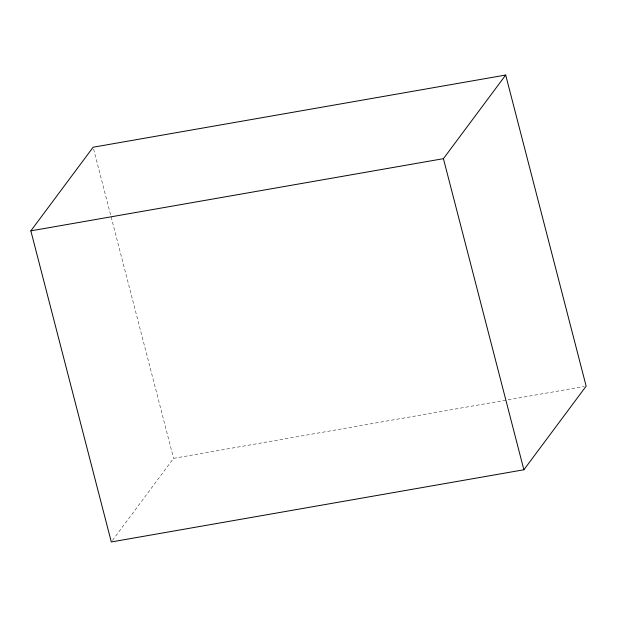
<?xml version="1.0" encoding="UTF-8"?>
<svg xmlns="http://www.w3.org/2000/svg" width="617" height="617" viewBox="0 0 617 617"><rect width="100%" height="100%" fill="white"/><g stroke="black" fill="none" stroke-linecap="round" stroke-linejoin="round"><path stroke-width="0.46" stroke-dasharray="3.08 2.31" d="M112.448 540.423L173.578 458.331L584.253 386.473M93.599 149.098L173.578 458.331"/><path stroke-width="0.93" d="M30.85 230.858L93.121 147.232L505.693 75.043L586.15 386.142L523.879 469.768L111.307 541.957L30.85 230.858L443.422 158.669L505.693 75.043M443.422 158.669L523.879 469.768"/></g></svg>
